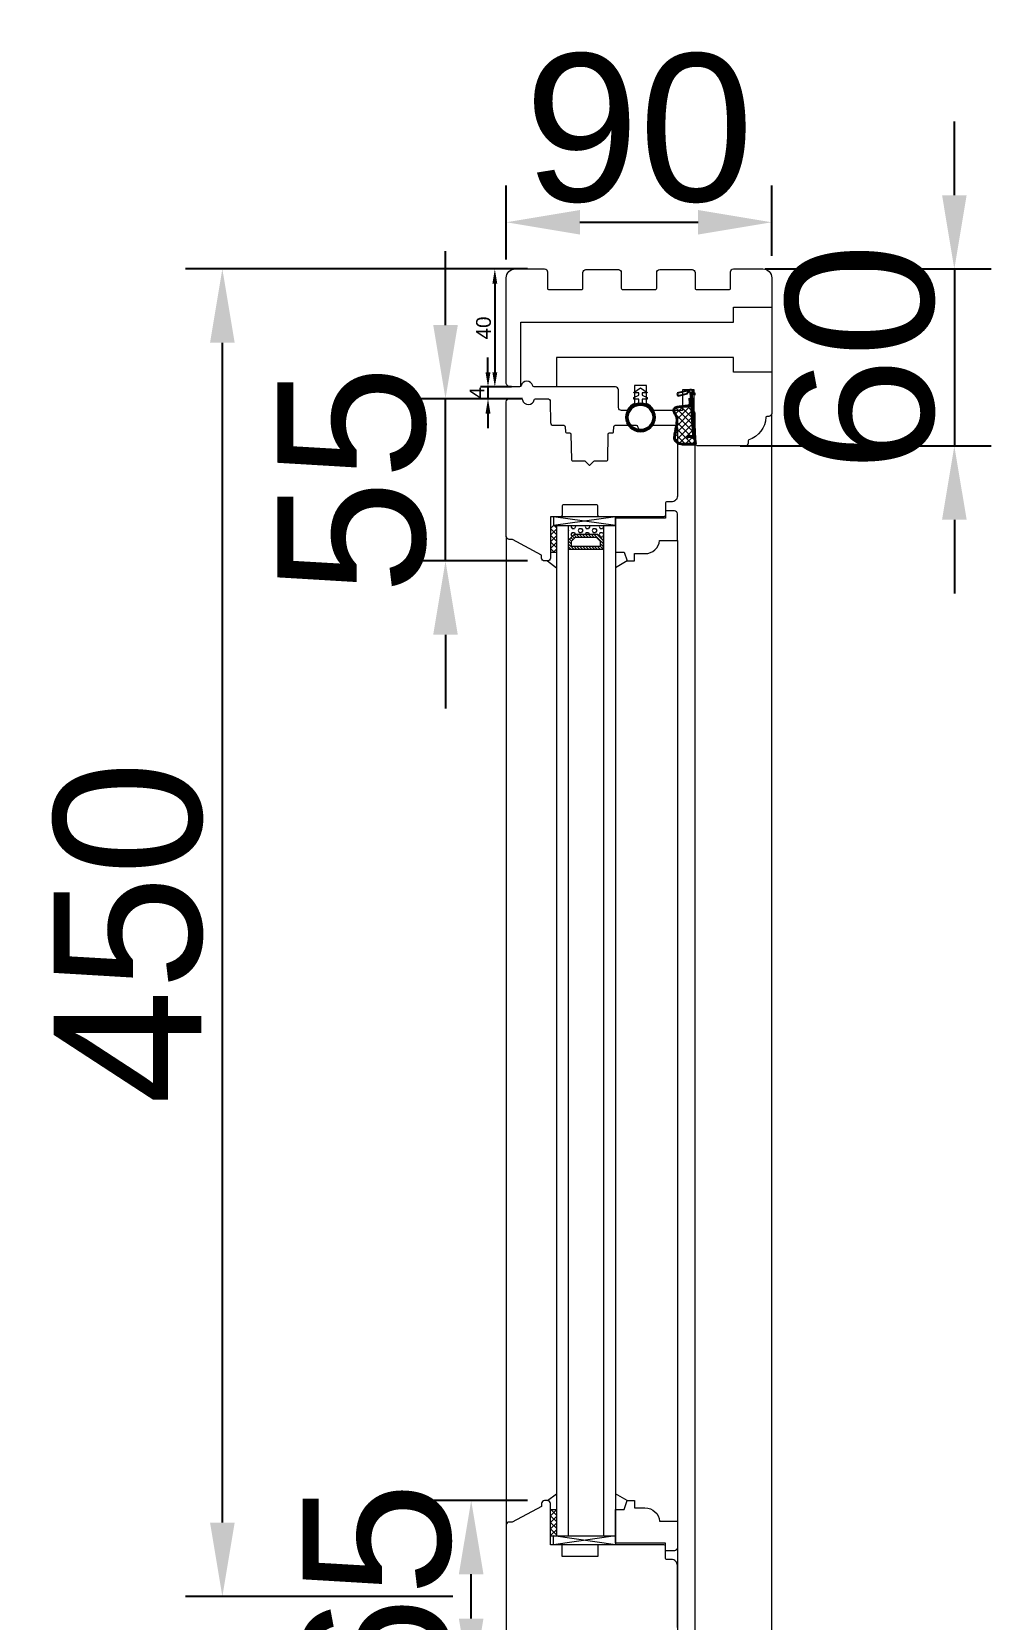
# Model space of a CAD drawing. Header units: millimetres. Extents: x 0 to 182016, y 11 to 3710.
# Drawn here: x 62034 to 62359, y 2219 to 2758 of the extents above; entities that cross this region are included whole.
import ezdxf

# ---------------------------------------------------------------- set-up
doc = ezdxf.new("R2010")
doc.units = ezdxf.units.MM
for name, color, linetype, lineweight in [('Matmenys', 10, 'Continuous', 20), ('OTHER', 251, 'Continuous', 13), ('Stakta', 7, 'Continuous', 25), ('Testinės profilio linijos', 7, 'Continuous', 5)]:
    doc.layers.add(name, color=color, linetype=linetype, lineweight=lineweight)
doc.layers.add('Stiklo paketas', color=7, linetype='Continuous')
doc.styles.get("Standard").update_dxf_attribs({"font": 'arial.ttf'})
doc.dimstyles.new('2', dxfattribs={"dimscale": 2, "dimtxt": 2.5, "dimasz": 2.5, "dimexe": 1.25, "dimexo": 0.625, "dimtad": 1, "dimtxsty": 'Standard', "dimcen": 2.5, "dimadec": 0, "dimazin": 0, "dimtfac": 1, "dimtmove": 0, "dimatfit": 3, "dimfxl": 1, "dimarcsym": 0})
doc.dimstyles.new('Padidinti matmenys', dxfattribs={"dimscale": 10, "dimtxt": 5, "dimasz": 2.5, "dimexe": 1.25, "dimexo": 0.625, "dimtad": 1, "dimdec": 1, "dimtxsty": 'Standard', "dimcen": 2.5, "dimadec": 0, "dimazin": 0, "dimtfac": 1, "dimtdec": 1, "dimtmove": 0, "dimatfit": 3, "dimfxl": 1, "dimarcsym": 0})

# ---------------------------------------------------------------- blocks, each defined once
blk = doc.blocks.new('*D1080')
at = {"layer": 'Defpoints', "color": 0, "transparency": 16777216}
for p in [(62202.98, 2677.19), (62190.63, 2637.19), (62197.48, 2637.19)]:
    blk.add_point(p, dxfattribs=at)
at = {"layer": 'Matmenys', "color": 0, "lineweight": -2, "transparency": 16777216}
for p, q in [((62201.73, 2677.19), (62188.13, 2677.19)), ((62190.63, 2672.19), (62190.63, 2642.19)), ((62196.23, 2637.19), (62188.13, 2637.19))]:
    blk.add_line(p, q, dxfattribs=at)
at = {"layer": 'Matmenys', "color": 0, "transparency": 16777216}
for points in [[(62189.79, 2672.19), (62191.46, 2672.19), (62190.63, 2677.19)], [(62189.79, 2642.19), (62191.46, 2642.19), (62190.63, 2637.19)]]:
    blk.add_solid(points, dxfattribs=at)
at = {"layer": 'Matmenys', "color": 0, "lineweight": 5, "transparency": 16777216, "insert": (62186.82, 2657.19), "char_height": 5, "attachment_point": 5, "rotation": 90}
blk.add_mtext('40', dxfattribs=at)
blk = doc.blocks.new('*D1081')
at = {"color": 0, "lineweight": -2, "transparency": 16777216}
for p, q in [((62346.35, 2702.19), (62346.35, 2727.19)), ((62282.23, 2677.19), (62358.85, 2677.19)), ((62346.35, 2677.19), (62346.35, 2617.19)), ((62273.73, 2617.19), (62358.85, 2617.19)), ((62346.35, 2592.19), (62346.35, 2567.19))]:
    blk.add_line(p, q, dxfattribs=at)
at = {"color": 0, "transparency": 16777216}
for points in [[(62342.19, 2702.19), (62350.52, 2702.19), (62346.35, 2677.19)], [(62342.19, 2592.19), (62350.52, 2592.19), (62346.35, 2617.19)]]:
    blk.add_solid(points, dxfattribs=at)
at = {"layer": 'Defpoints', "color": 0, "transparency": 16777216}
for p in [(62275.98, 2677.19), (62267.48, 2617.19), (62346.35, 2617.19)]:
    blk.add_point(p, dxfattribs=at)
at = {"color": 0, "lineweight": 5, "transparency": 16777216, "insert": (62314.57, 2647.19), "char_height": 50, "attachment_point": 5, "rotation": 90}
blk.add_mtext('60', dxfattribs=at)
blk = doc.blocks.new('*D1082')
at = {"color": 0, "lineweight": -2, "transparency": 16777216}
for p, q in [((62173.91, 2658.19), (62173.91, 2683.19)), ((62199.98, 2633.19), (62161.41, 2633.19)), ((62173.91, 2578.19), (62173.91, 2633.19)), ((62201.73, 2578.19), (62161.41, 2578.19)), ((62173.91, 2553.19), (62173.91, 2528.19))]:
    blk.add_line(p, q, dxfattribs=at)
at = {"color": 0, "transparency": 16777216}
for points in [[(62169.75, 2658.19), (62178.08, 2658.19), (62173.91, 2633.19)], [(62169.75, 2553.19), (62178.08, 2553.19), (62173.91, 2578.19)]]:
    blk.add_solid(points, dxfattribs=at)
at = {"layer": 'Defpoints', "color": 0, "transparency": 16777216}
for p in [(62173.91, 2633.19), (62206.23, 2633.19), (62207.98, 2578.19)]:
    blk.add_point(p, dxfattribs=at)
at = {"color": 0, "lineweight": 5, "transparency": 16777216, "insert": (62142.24, 2605.69), "char_height": 50, "attachment_point": 5, "rotation": 90}
blk.add_mtext('55', dxfattribs=at)
blk = doc.blocks.new('*D1083')
at = {"color": 0, "lineweight": -2, "transparency": 16777216}
for p, q in [((62194.49, 2680.44), (62194.49, 2705.52)), ((62284.49, 2681.59), (62284.49, 2705.52)), ((62219.49, 2693.02), (62259.49, 2693.02))]:
    blk.add_line(p, q, dxfattribs=at)
at = {"color": 0, "transparency": 16777216}
for points in [[(62219.49, 2697.19), (62219.49, 2688.86), (62194.49, 2693.02)], [(62259.49, 2697.19), (62259.49, 2688.86), (62284.49, 2693.02)]]:
    blk.add_solid(points, dxfattribs=at)
at = {"layer": 'Defpoints', "color": 0, "transparency": 16777216}
for p in [(62284.49, 2693.02), (62284.49, 2675.34), (62194.49, 2674.19)]:
    blk.add_point(p, dxfattribs=at)
at = {"color": 0, "lineweight": 5, "transparency": 16777216, "insert": (62239.49, 2724.8), "char_height": 50, "attachment_point": 5}
blk.add_mtext('90', dxfattribs=at)
blk = doc.blocks.new('*D1084')
at = {"layer": 'Defpoints', "color": 0, "transparency": 16777216}
for p in [(62197.48, 2637.19), (62188.31, 2633.19), (62197.73, 2633.19)]:
    blk.add_point(p, dxfattribs=at)
at = {"layer": 'Matmenys', "color": 0, "lineweight": -2, "transparency": 16777216}
for p, q in [((62188.31, 2642.19), (62188.31, 2647.19)), ((62196.23, 2637.19), (62185.81, 2637.19)), ((62188.31, 2637.19), (62188.31, 2633.19)), ((62196.48, 2633.19), (62185.81, 2633.19)), ((62188.31, 2628.19), (62188.31, 2623.19))]:
    blk.add_line(p, q, dxfattribs=at)
at = {"layer": 'Matmenys', "color": 0, "transparency": 16777216}
for points in [[(62187.48, 2642.19), (62189.15, 2642.19), (62188.31, 2637.19)], [(62187.48, 2628.19), (62189.15, 2628.19), (62188.31, 2633.19)]]:
    blk.add_solid(points, dxfattribs=at)
at = {"layer": 'Matmenys', "color": 0, "lineweight": 5, "transparency": 16777216, "insert": (62184.56, 2635.19), "char_height": 5, "attachment_point": 5, "rotation": 90}
blk.add_mtext('4', dxfattribs=at)
blk = doc.blocks.new('*D1913')
at = {"color": 0, "lineweight": -2, "ltscale": 0.1, "transparency": 16777216}
for p, q in [((62201.73, 2259.67), (62170.11, 2259.67)), ((62182.61, 2219.67), (62182.61, 2234.67)), ((62201.74, 2194.67), (62170.11, 2194.67))]:
    blk.add_line(p, q, dxfattribs=at)
at = {"color": 0, "ltscale": 0.1, "transparency": 16777216}
for points in [[(62178.44, 2234.67), (62186.78, 2234.67), (62182.61, 2259.67)], [(62178.44, 2219.67), (62186.78, 2219.67), (62182.61, 2194.67)]]:
    blk.add_solid(points, dxfattribs=at)
at = {"layer": 'Defpoints', "color": 0, "ltscale": 0.1, "transparency": 16777216}
for p in [(62182.61, 2259.67), (62207.98, 2259.67), (62207.99, 2194.67)]:
    blk.add_point(p, dxfattribs=at)
at = {"color": 0, "ltscale": 0.1, "transparency": 16777216, "insert": (62150.83, 2227.17), "char_height": 50, "attachment_point": 5, "rotation": 90}
blk.add_mtext('65', dxfattribs=at)
blk = doc.blocks.new('*D1092')
at = {"color": 0, "lineweight": -2, "ltscale": 0.1, "transparency": 16777216}
for p, q in [((62190.24, 2677.19), (62085.79, 2677.19)), ((62098.29, 2252.17), (62098.29, 2652.19)), ((62176.36, 2227.17), (62085.79, 2227.17))]:
    blk.add_line(p, q, dxfattribs=at)
at = {"color": 0, "ltscale": 0.1, "transparency": 16777216}
for points in [[(62094.12, 2652.19), (62102.46, 2652.19), (62098.29, 2677.19)], [(62094.12, 2252.17), (62102.46, 2252.17), (62098.29, 2227.17)]]:
    blk.add_solid(points, dxfattribs=at)
at = {"layer": 'Defpoints', "color": 0, "ltscale": 0.1, "transparency": 16777216}
for p in [(62098.29, 2677.19), (62196.49, 2677.19), (62182.61, 2227.17)]:
    blk.add_point(p, dxfattribs=at)
at = {"color": 0, "ltscale": 0.1, "transparency": 16777216, "insert": (62066.51, 2452.18), "char_height": 50, "attachment_point": 5, "rotation": 90}
blk.add_mtext('450', dxfattribs=at)

msp = doc.modelspace()

# ---------------------------------------------------------------- hatches: boundary and pattern name
at = {"lineweight": 0, "ltscale": 0.5}
h = msp.add_hatch(dxfattribs=at)
h.set_pattern_fill('ANSI37', color=256, scale=0.5, style=0)
h.set_pattern_definition([(45, (62209.4847, 2593.6922), (-1.12253, 1.12253), []), (135, (62209.4847, 2593.6922), (-1.12253, -1.12253), [])])
h.paths.add_polyline_path([(62211.4846746, 2581.1922216), (62211.4846746, 2590.1922216), (62209.4846746, 2590.1922216), (62209.4846746, 2581.1922216)])
at = {"lineweight": 0}
h = msp.add_hatch(dxfattribs=at)
h.set_pattern_fill('HEX', color=256, scale=0.25, style=0)
h.set_pattern_definition([(360, (49308.0757, 20937.4632), (-7e-16, -1.374815), [0.79375, -1.5875]), (240, (49308.0757, 20937.4632), (-1.190624716, 0.6874075), [0.79375, -1.5875]), (300, (49308.8694, 20937.4632), (-1.190624716, -0.6874075), [0.79375, -1.5875])])
h.paths.add_polyline_path([(62215.4839656, 2590.1922216), (62215.4839656, 2585.1922216), (62217.4839656, 2587.1922216), (62225.4839656, 2587.1922216), (62227.4839656, 2585.1922216), (62227.4846746, 2590.1922216)])
h = msp.add_hatch(dxfattribs=at)
h.set_pattern_fill('JIS_WOOD', color=256, style=0)
h.set_pattern_definition([(315, (49308.0757, 20937.46325), (-0.5, -0.5), [])])
h.paths.add_polyline_path([(62225.4839656, 2587.1922216), (62217.4839656, 2587.1922216), (62215.4839656, 2585.1922216), (62215.4839656, 2582.1922216), (62227.5205482, 2582.1744882), (62227.4839656, 2585.1922216)])
h.paths.add_polyline_path([(62217.8981791, 2586.1922216), (62225.069752, 2586.1922216), (62226.4839656, 2584.7780081), (62226.4839656, 2583.1922216), (62216.4839656, 2583.1922216), (62216.4839656, 2584.7780081)], flags=16)
at = {"lineweight": 0, "ltscale": 0.5}
h = msp.add_hatch(dxfattribs=at)
h.set_pattern_fill('ANSI37', color=256, scale=0.5, style=0)
h.set_pattern_definition([(45, (62209.4847, 1203.8163), (-1.122532, 1.122532), []), (135, (62209.4847, 1203.8163), (-1.122532, -1.122532), [])])
h.paths.add_polyline_path([(62211.4846751, 2256.6690019), (62211.4846751, 2247.6690019), (62209.4846751, 2247.6690019), (62209.4846751, 2256.6690019)])
at = {"layer": 'Matmenys'}
h = msp.add_hatch(dxfattribs=at)
h.set_pattern_fill('ANSI37', color=252, scale=0.5, angle=-180, style=0)
h.set_pattern_definition([(225, (-93410.8114, -1097988.8803), (1.1225320151, -1.1225320151), []), (315, (-93410.8114, -1097988.8803), (1.1225320151, 1.1225320151), [])])
edge = h.paths.add_edge_path()
edge.add_arc((62257.6044045, 2620.7063735), 0.1, 273.589345612, 363.589345612, ccw=False)
edge.add_line((62257.610665, 2620.6065696), (62256.0629793, 2620.5094864))
edge.add_arc((62256.0786305, 2620.2599768), 0.25, 93.589345612, 273.589345612)
edge.add_line((62256.0942817, 2620.0104672), (62258.1409867, 2620.1388529))
edge.add_arc((62258.1347262, 2620.2386567), 0.1, 273.589345612, 363.589345619)
edge.add_line((62258.23453, 2620.2449172), (62258.310173, 2620.2496622))
edge.add_line((62258.310173, 2620.2496622), (62258.4344874, 2618.2678613))
edge.add_spline(control_points=[(62258.4344874, 2618.2678613), (62258.422685, 2618.1887028), (62258.4115095, 2618.1187111), (62258.3897156, 2618.0349603), (62258.3803298, 2618.011396), (62258.3676349, 2617.987513), (62258.3613856, 2617.9794534), (62258.3357968, 2617.9549655), (62258.3065598, 2617.9360727), (62258.20224, 2617.9023693), (62258.1293078, 2617.8892474), (62257.8763248, 2617.8695452), (62257.6624906, 2617.8800435), (62257.2200122, 2617.8993717), (62257.0006833, 2617.9038471), (62256.5807924, 2617.9049232), (62256.3777063, 2617.9018913), (62255.787499, 2617.8891808), (62255.4194489, 2617.8760044), (62254.6662674, 2617.8762661), (62254.2895176, 2617.8947624), (62253.6964131, 2617.9979488), (62253.4688422, 2618.0578428), (62253.071741, 2618.2108784), (62252.8999533, 2618.2936278), (62252.5587856, 2618.497628), (62252.3925829, 2618.6177428), (62252.1014232, 2618.8851879), (62251.9778431, 2619.0328616), (62251.8181244, 2619.3140461), (62251.7705705, 2619.4493424), (62251.7109655, 2619.7506412), (62251.7002622, 2619.9142412), (62251.7140061, 2620.498838), (62251.8087603, 2620.9627536), (62251.9805026, 2621.8552497), (62252.0641971, 2622.2823299), (62252.2753835, 2623.3606785), (62252.4091175, 2624.0187291), (62252.5340435, 2625.011831), (62252.5645374, 2625.3154322), (62252.5888728, 2625.9374758), (62252.5813321, 2626.2533798), (62252.4964478, 2626.8025881), (62252.4351091, 2627.0386715), (62252.2626488, 2627.4393229), (62252.1678003, 2627.5979554), (62251.9835319, 2627.8966142), (62251.8936744, 2628.0380715), (62251.7375913, 2628.3398543), (62251.6676212, 2628.5049071), (62251.54789, 2628.8700288), (62251.5048875, 2629.0709789), (62251.4809888, 2629.4103955), (62251.4941946, 2629.552381), (62251.5542338, 2629.7476017), (62251.590974, 2629.8129295), (62251.6995231, 2629.9396528), (62251.7715893, 2629.9988307), (62252.0356769, 2630.1559082), (62252.2767851, 2630.2374079), (62252.8271961, 2630.3540252), (62253.1353912, 2630.3905567), (62253.731609, 2630.4438282), (62254.01916, 2630.4630506), (62254.5496498, 2630.5064101), (62254.7979083, 2630.5285463), (62255.2027106, 2630.5647606), (62255.360114, 2630.578847), (62255.6840463, 2630.6069691), (62255.8623636, 2630.6220052), (62256.1652306, 2630.6902902), (62256.2830526, 2630.7259252), (62256.4955314, 2630.821522), (62256.5894462, 2630.8746689), (62256.73464, 2630.9933096), (62256.7896581, 2631.0489319), (62256.87875, 2631.1726991), (62256.9116294, 2631.2363261), (62256.9597976, 2631.3551902), (62256.9766789, 2631.4122672), (62257.0026228, 2631.5128476), (62257.0123404, 2631.5572432), (62257.0213763, 2631.5982395)], knot_values=[0, 0, 0, 0, 0.2245066002, 0.2245066002, 0.377043448, 0.377043448, 0.5295802957, 0.5295802957, 0.8082977366, 0.8082977366, 1.0870151774, 1.0870151774, 1.6244414062, 1.6244414062, 2.161867635, 2.161867635, 2.6992938638, 2.6992938638, 3.7741463214, 3.7741463214, 5.0334406395, 5.0334406395, 5.8656302806, 5.8656302806, 6.5060139406, 6.5060139406, 7.1463976006, 7.1463976006, 7.7996240151, 7.7996240151, 8.3563201169, 8.3563201169, 8.9130162187, 8.9130162187, 10.239934143, 10.239934143, 11.5668520673, 11.5668520673, 13.5970761059, 13.5970761059, 14.4582175179, 14.4582175179, 15.3193589298, 15.3193589298, 15.9856015553, 15.9856015553, 16.5061017172, 16.5061017172, 17.0266018791, 17.0266018791, 17.547102041, 17.547102041, 18.1672448488, 18.1672448488, 18.7176261004, 18.7176261004, 19.1465766047, 19.1465766047, 19.5755271091, 19.5755271091, 20.3898249977, 20.3898249977, 21.2041228863, 21.2041228863, 21.9655448497, 21.9655448497, 22.7269668131, 22.7269668131, 23.2229068178, 23.2229068178, 23.7188468224, 23.7188468224, 24.0184411081, 24.0184411081, 24.2549295987, 24.2549295987, 24.4119994701, 24.4119994701, 24.5501072405, 24.5501072405, 24.6882150108, 24.6882150108, 24.8099116426, 24.8099116426, 24.8099116426, 24.8099116426], degree=3, periodic=0)
edge.add_line((62257.0213763, 2631.5982395), (62257.7042084, 2620.712634))

# ---------------------------------------------------------------- linework, layer by layer
for p, q in [((62256.7420096, 2636.0518615), (62252.3949191, 2635.068415)), ((62252.3949191, 2635.068415), (62252.615574, 2634.093063)), ((62255.8355805, 2634.8215282), (62252.615574, 2634.093063)), ((62256.7737162, 2635.546399), (62255.7252531, 2635.3092042)), ((62255.7252531, 2635.3092042), (62255.8355805, 2634.8215282)), ((62257.2317899, 2636.2304498), (62256.7327707, 2636.1991474)), ((62256.7327707, 2636.1991474), (62256.7420096, 2636.0518615)), ((62256.7737162, 2635.546399), (62257.7042084, 2620.712634)), ((62258.2982545, 2635.2001086), (62257.2317899, 2636.2304498)), ((62257.2774099, 2635.5031811), (62258.23453, 2620.2449172)), ((62258.3451525, 2634.4524679), (62257.2774099, 2635.5031811)), ((62258.2982545, 2635.2001086), (62258.3451525, 2634.4524679)), ((62257.610665, 2620.6065696), (62256.0629793, 2620.5094864)), ((62258.1409867, 2620.1388529), (62256.0942817, 2620.0104672)), ((62258.23453, 2620.2449172), (62258.310173, 2620.2496622))]:
    msp.add_line(p, q)
at = {"color": 1}
for p, q in [((62256.7284081, 2631.6628123), (62256.6179786, 2633.4232636)), ((62258.4344874, 2618.2678613), (62257.4788301, 2633.502806)), ((62258.7312074, 2618.223621), (62257.7699127, 2633.5484365))]:
    msp.add_line(p, q, dxfattribs=at)
at = {"lineweight": 0}
for p, q in [((62231.4839656, 2590.1922216), (62210.4839656, 2593.1922216)), ((62231.4839656, 2593.1922216), (62210.4839656, 2590.1922216)), ((62208.4846746, 2578.1922216), (62211.4846746, 2575.9055565)), ((62209.4846746, 2581.1922216), (62211.4846746, 2581.1922216)), ((62235.4846746, 2578.1922216), (62231.4846746, 2575.9055565)), ((62208.4846751, 2259.6690019), (62211.4846751, 2261.955667)), ((62235.4846751, 2259.6690019), (62231.4846751, 2261.955667)), ((62209.4846751, 2256.6690019), (62211.4846751, 2256.6690019)), ((62209.4846751, 2247.6690019), (62212.4846751, 2247.6690019)), ((62231.483966, 2247.6690019), (62210.483966, 2244.6690019)), ((62231.483966, 2244.6690019), (62210.483966, 2247.6690019))]:
    msp.add_line(p, q, dxfattribs=at)
at = {"lineweight": 9}
for p, q in [((62211.4846746, 2590.1921365), (62211.4846746, 2247.6690019)), ((62215.4846746, 2590.1921365), (62215.4846746, 2247.6690019)), ((62227.4846746, 2590.1921365), (62227.4846746, 2247.6690019)), ((62231.4846746, 2590.1921365), (62231.4846746, 2247.6690019)), ((62252.4846746, 2585.1922216), (62252.4846746, 1402.9617728))]:
    msp.add_line(p, q, dxfattribs=at)
at = {"lineweight": 5}
msp.add_lwpolyline([(62199.4932377, 2637.1922216), (62199.4932377, 2659.1922216), (62271.4934396, 2659.1922216), (62271.4934396, 2664.1922216), (62284.4934396, 2664.1922216), (62284.4934396, 2642.1922216), (62271.4934396, 2642.1922216), (62271.4934396, 2647.1922216), (62211.4932377, 2647.1922216), (62211.4932377, 2637.1922216)], dxfattribs=at)
at = {"lineweight": 0}
for points in [[(62246.4846746, 2585.1922216), (62252.4846746, 2585.1922216), (62252.4846746, 2594.1922216, 0.4142135624), (62251.4846746, 2595.1922216), (62248.4846746, 2595.1922216), (62248.4846746, 2592.6922216), (62231.4846746, 2592.6922216), (62231.4846746, 2581.1922216), (62234.4846746, 2581.1922216), (62235.4846746, 2578.1922216), (62237.9846746, 2578.1922216), (62237.9846746, 2580.6922216), (62241.5097374, 2580.6922216, 0.3851703882), (62246.4846746, 2585.1922216)], [(62246.4846751, 2252.6690019), (62252.4846751, 2252.6690019), (62252.4846751, 2243.6690019, -0.4142135624), (62251.4846751, 2242.6690019), (62248.4846751, 2242.6690019), (62248.4846751, 2245.1690019), (62231.4846751, 2245.1690019), (62231.4846751, 2256.6690019), (62234.4846751, 2256.6690019), (62235.4846751, 2259.6690019), (62237.9846751, 2259.6690019), (62237.9846751, 2257.1690019), (62241.5097379, 2257.1690019, -0.3851703882), (62246.4846751, 2252.6690019)]]:
    msp.add_lwpolyline(points, format="xyb", dxfattribs=at)
for points in [[(62231.4839656, 2593.1922216), (62210.4839656, 2593.1922216), (62210.4839656, 2590.1922216), (62231.4839656, 2590.1922216)], [(62225.4839656, 2587.1922216), (62217.4839656, 2587.1922216), (62215.4839656, 2585.1922216), (62215.4839656, 2582.1922216), (62227.4839656, 2582.1922216), (62227.4839656, 2585.1922216)], [(62225.069752, 2586.1922216), (62217.8981791, 2586.1922216), (62216.4839656, 2584.7780081), (62216.4839656, 2583.1922216), (62226.4839656, 2583.1922216), (62226.4839656, 2584.7780081)], [(62231.483966, 2244.6690019), (62210.483966, 2244.6690019), (62210.483966, 2247.6690019), (62231.483966, 2247.6690019)]]:
    msp.add_lwpolyline(points, close=True, dxfattribs=at)
at = {"color": 18, "linetype": 'ByBlock', "true_color": 0x000000}
for radius in [4.85, 4.25]:
    msp.add_circle((62239.9836091, 2626.8661488), radius, dxfattribs=at)
for centre, radius, start, end in [((62256.0786305, 2620.2599768), 0.25, 93.589345611, 273.589345611), ((62257.6044045, 2620.7063735), 0.1, 273.589345611, 3.589345609), ((62258.1347262, 2620.2386567), 0.1, 273.589345611, 3.589345609)]:
    msp.add_arc(centre, radius, start, end)
at = {"color": 1}
msp.add_spline([(62258.7312074, 2618.223621), (62258.6407107, 2617.8621207), (62257.3668522, 2617.5925798), (62252.6744792, 2618.0809691), (62251.584473, 2619.1241669), (62251.5658566, 2621.2876388), (62251.8962305, 2622.9856786), (62252.2431468, 2625.1511195), (62252.0437181, 2627.1878411), (62251.5675491, 2628.0160859), (62251.2872857, 2629.870626), (62253.9994642, 2630.7630719), (62255.4783399, 2630.8902395), (62256.1656077, 2631.0082108), (62256.6074931, 2631.3104165), (62256.7284081, 2631.6628123)], degree=3, dxfattribs=at)
msp.add_open_spline([(62258.4344874, 2618.2678613), (62258.422685, 2618.1887028), (62258.4115095, 2618.1187111), (62258.3897156, 2618.0349603), (62258.3803298, 2618.011396), (62258.3676349, 2617.987513), (62258.3613856, 2617.9794534), (62258.3357968, 2617.9549655), (62258.3065598, 2617.9360727), (62258.20224, 2617.9023693), (62258.1293078, 2617.8892474), (62257.8763248, 2617.8695452), (62257.6624906, 2617.8800435), (62257.2200122, 2617.8993717), (62257.0006833, 2617.9038471), (62256.5807924, 2617.9049232), (62256.3777063, 2617.9018913), (62255.787499, 2617.8891808), (62255.4194489, 2617.8760044), (62254.6662674, 2617.8762661), (62254.2895176, 2617.8947624), (62253.6964131, 2617.9979488), (62253.4688422, 2618.0578428), (62253.071741, 2618.2108784), (62252.8999533, 2618.2936278), (62252.5587856, 2618.497628), (62252.3925829, 2618.6177428), (62252.1014232, 2618.8851879), (62251.9778431, 2619.0328616), (62251.8181244, 2619.3140461), (62251.7705705, 2619.4493424), (62251.7109655, 2619.7506412), (62251.7002622, 2619.9142412), (62251.7140061, 2620.498838), (62251.8087603, 2620.9627536), (62251.9805026, 2621.8552497), (62252.0641971, 2622.2823299), (62252.2753835, 2623.3606785), (62252.4091175, 2624.0187291), (62252.5340435, 2625.011831), (62252.5645374, 2625.3154322), (62252.5888728, 2625.9374758), (62252.5813321, 2626.2533798), (62252.4964478, 2626.8025881), (62252.4351091, 2627.0386715), (62252.2626488, 2627.4393229), (62252.1678003, 2627.5979554), (62251.9835319, 2627.8966142), (62251.8936744, 2628.0380715), (62251.7375913, 2628.3398543), (62251.6676212, 2628.5049071), (62251.54789, 2628.8700288), (62251.5048875, 2629.0709789), (62251.4809888, 2629.4103955), (62251.4941946, 2629.552381), (62251.5542338, 2629.7476017), (62251.590974, 2629.8129295), (62251.6995231, 2629.9396528), (62251.7715893, 2629.9988307), (62252.0356769, 2630.1559082), (62252.2767851, 2630.2374079), (62252.8271961, 2630.3540252), (62253.1353912, 2630.3905567), (62253.731609, 2630.4438282), (62254.01916, 2630.4630506), (62254.5496498, 2630.5064101), (62254.7979083, 2630.5285463), (62255.2027106, 2630.5647606), (62255.360114, 2630.578847), (62255.6840463, 2630.6069691), (62255.8623636, 2630.6220052), (62256.1652306, 2630.6902902), (62256.2830526, 2630.7259252), (62256.4955314, 2630.821522), (62256.5894462, 2630.8746689), (62256.73464, 2630.9933096), (62256.7896581, 2631.0489319), (62256.87875, 2631.1726991), (62256.9116294, 2631.2363261), (62256.9597976, 2631.3551902), (62256.9766789, 2631.4122672), (62257.0026228, 2631.5128476), (62257.0123404, 2631.5572432), (62257.0213763, 2631.5982395)], degree=3, knots=[0, 0, 0, 0, 0.2245066002, 0.2245066002, 0.377043448, 0.377043448, 0.5295802957, 0.5295802957, 0.8082977366, 0.8082977366, 1.0870151774, 1.0870151774, 1.6244414062, 1.6244414062, 2.161867635, 2.161867635, 2.6992938638, 2.6992938638, 3.7741463214, 3.7741463214, 5.0334406395, 5.0334406395, 5.8656302806, 5.8656302806, 6.5060139406, 6.5060139406, 7.1463976006, 7.1463976006, 7.7996240151, 7.7996240151, 8.3563201169, 8.3563201169, 8.9130162187, 8.9130162187, 10.239934143, 10.239934143, 11.5668520673, 11.5668520673, 13.5970761059, 13.5970761059, 14.4582175179, 14.4582175179, 15.3193589298, 15.3193589298, 15.9856015553, 15.9856015553, 16.5061017172, 16.5061017172, 17.0266018791, 17.0266018791, 17.547102041, 17.547102041, 18.1672448488, 18.1672448488, 18.7176261004, 18.7176261004, 19.1465766047, 19.1465766047, 19.5755271091, 19.5755271091, 20.3898249977, 20.3898249977, 21.2041228863, 21.2041228863, 21.9655448497, 21.9655448497, 22.7269668131, 22.7269668131, 23.2229068178, 23.2229068178, 23.7188468224, 23.7188468224, 24.0184411081, 24.0184411081, 24.2549295987, 24.2549295987, 24.4119994701, 24.4119994701, 24.5501072405, 24.5501072405, 24.6882150108, 24.6882150108, 24.8099116426, 24.8099116426, 24.8099116426, 24.8099116426], dxfattribs=at)
at = {"layer": 'OTHER'}
msp.add_lwpolyline([(62239.373583, 2631.6693587), (62239.373583, 2633.0852675), (62237.7283016, 2633.0852675), (62237.7283016, 2633.6109496), (62239.373583, 2634.3542906), (62239.373583, 2635.1469103), (62237.7283016, 2635.1469103), (62237.7283016, 2635.3658011), (62239.9836091, 2636.8686823), (62242.2389167, 2635.3658011), (62242.2389167, 2635.1469103), (62240.5936353, 2635.1469103), (62240.5936353, 2634.3542906), (62242.2389167, 2633.6109496), (62242.2389167, 2633.0852675), (62240.5936353, 2633.0852675), (62240.5936353, 2631.6693587)], dxfattribs=at)
at = {"layer": 'Stakta', "color": 18, "lineweight": 5, "true_color": 0x000000}
for points in [[(62244.7967811, 2629.1922216, -0.2720281141), (62244.3600169, 2629.4488352, 0.164173551), (62241.9923741, 2631.5975463), (62241.9923741, 2637.6922216), (62237.9923741, 2637.6922216), (62237.9923741, 2631.5975463, 0.164173551), (62235.6247313, 2629.4488352, -0.2720281141), (62235.187967, 2629.1922216), (62233.5545658, 2629.1922216, -0.4116598905), (62232.5546039, 2630.1834951), (62232.5020903, 2636.2009482, 0.4116598905), (62231.5021284, 2637.1922216), (62203.9429294, 2637.1922216, -0.3563939587), (62203.4530314, 2637.5922216, 0.8164965809), (62199.5338478, 2637.5922216, -0.3563939587), (62199.0439499, 2637.1922216), (62195.9934396, 2637.1922216, -0.4142135624), (62194.4934396, 2638.6922216), (62194.4934396, 2674.192222, -0.4142135624), (62197.4934396, 2677.192222), (62207.4934396, 2677.192222, -0.4142135624), (62208.4934396, 2676.192222), (62208.4934396, 2670.692222, 0.4142135624), (62208.9934396, 2670.192222), (62219.9934396, 2670.192222, 0.4142135624), (62220.4934396, 2670.692222), (62220.4934396, 2675.992222, -0.4142135624), (62221.4934396, 2676.992222), (62232.4934396, 2676.992222, -0.4142135624), (62233.4934396, 2675.992222), (62233.4934396, 2670.692222, 0.4142135624), (62233.9934396, 2670.192222), (62244.9934396, 2670.192222, 0.4142135624), (62245.4934396, 2670.692222), (62245.4934396, 2675.992222, -0.4142135624), (62246.4934396, 2676.992222), (62257.4934396, 2676.992222, -0.4142135624), (62258.4934396, 2675.992222), (62258.4934396, 2670.692222, 0.4142135624), (62258.9934396, 2670.192222), (62269.9934396, 2670.192222, 0.4142135624), (62270.4934396, 2670.692222), (62270.4934396, 2676.192222, -0.4142135624), (62271.4934396, 2677.192222), (62281.4934396, 2677.192222, -0.4142135624), (62284.4934396, 2674.192222), (62284.4934396, 2628.1922216, -0.4142135624), (62283.4934396, 2627.1922216), (62282.784113, 2627.1922216, 0.4001549105), (62282.4844619, 2626.906687, -0.3090857966), (62276.6961787, 2619.2573763, 0.3199404334), (62276.4915488, 2618.9755532), (62276.4846366, 2618.1834951, -0.4116598905), (62275.4846747, 2617.1922216), (62259.5894732, 2617.1922216, -0.4116598905), (62258.5895113, 2618.1834951), (62258.5020903, 2628.2009482, 0.2023892741), (62258.1934396, 2628.9147788), (62258.1934396, 2636.1922216), (62254.1934396, 2636.1922216), (62254.1934396, 2629.1922216)], [(62214.8743813, 2621.6922216), (62215.9275029, 2621.6922216, -0.4091108014), (62216.4274268, 2621.2009478), (62216.5795295, 2612.4869859, 0.4091108014), (62216.8794839, 2612.1922216), (62220.9033038, 2612.1922216, -0.1989123674), (62221.2568572, 2612.045775), (62222.5225426, 2610.7800896, 0.4142135624), (62222.9468067, 2610.7800896), (62224.2124921, 2612.045775, -0.1989123674), (62224.5660455, 2612.1922216), (62228.5898655, 2612.1922216, 0.4091108014), (62228.8898198, 2612.4869859), (62229.0419226, 2621.2009478, -0.4091108014), (62229.5418464, 2621.6922216), (62230.594968, 2621.6922216, 0.4040262259), (62230.8947853, 2621.9817518), (62230.9551256, 2623.7096714, -0.4040262258), (62231.454821, 2624.1922216), (62238.5351849, 2624.1922216, -0.3563939587), (62239.0250829, 2623.7922216, 0.8164965809), (62242.9442665, 2623.7922216, -0.3563939587), (62243.4341644, 2624.1922216), (62251.4846747, 2624.1922216, -0.4142135624), (62252.4846747, 2623.1922216), (62252.4846747, 2600.1922216, -0.4142135624), (62250.4846747, 2598.1922216), (62248.782068, 2598.1922216, 0.4116598905), (62248.4820795, 2597.8948396), (62248.4453657, 2593.6878584, -0.4116598905), (62247.9453847, 2593.1922216), (62226.0152378, 2593.1922216, -0.4116598905), (62225.5152568, 2593.6878584), (62225.4872699, 2596.8948396, 0.4116598905), (62225.1872813, 2597.1922216), (62213.782068, 2597.1922216, 0.4116598905), (62213.4820795, 2596.8948396), (62213.4540926, 2593.6878584, -0.4116598905), (62212.9541116, 2593.1922216), (62209.4846747, 2593.1922216), (62209.4846747, 2579.1922216, -0.4142135624), (62208.4846747, 2578.1922216), (62207.4934396, 2578.1922216, -0.4116598905), (62206.4934777, 2579.1834951), (62206.4846747, 2580.1922216), (62196.5947465, 2585.4507897, 0.1227845609), (62196.3600107, 2585.5093159), (62195.4846747, 2585.5093159, -0.4142135624), (62194.4846747, 2586.5093159), (62194.4846747, 2632.1922216, -0.4142135624), (62195.4846747, 2633.1922216), (62199.5351849, 2633.1922216, -0.3563939587), (62200.0250829, 2632.7922216, 0.8164965809), (62203.9442665, 2632.7922216, -0.3563939587), (62204.4341644, 2633.1922216), (62208.4148217, 2633.1922216, -0.4116598905), (62209.4147836, 2632.2009482), (62209.476024, 2625.1834951, 0.4116598905), (62210.4759859, 2624.1922216), (62214.0145113, 2624.1922216, -0.4040361542), (62214.5142238, 2623.7096714), (62214.5745641, 2621.9817518, 0.4040262258)]]:
    msp.add_lwpolyline(points, format="xyb", close=True, dxfattribs=at)
at = {"layer": 'Stiklo paketas', "lineweight": 5}
msp.add_lwpolyline([(62252.484675, 2216.6690019), (62252.484675, 2237.6690019, 0.4142135624), (62250.484675, 2239.6690019), (62248.7820684, 2239.6690019, -0.4116598905), (62248.4820798, 2239.966384), (62248.445366, 2244.1733652, 0.4116598905), (62247.9453851, 2244.6690019), (62225.484675, 2244.6690019), (62225.484675, 2240.6690019), (62213.484675, 2240.6690019), (62213.484675, 2244.6690019), (62209.484675, 2244.6690019), (62209.484675, 2258.6690019, 0.4142135624), (62208.484675, 2259.6690019), (62207.484675, 2259.6690019, 0.4142135624), (62206.484675, 2258.6690019), (62206.484675, 2257.6690019), (62196.484675, 2252.3519076), (62195.484675, 2252.3519076, 0.4142135624), (62194.484675, 2251.3519076), (62194.484675, 2203.6503757, 0.2773245441)], format="xyb", dxfattribs=at)
at = {"layer": 'Testinės profilio linijos', "lineweight": 5}
for p, q in [((62258.4846747, 1361.0302358), (62258.4846747, 2628.37824)), ((62284.4846748, 1361.1611677), (62284.4846737, 2628.0601039)), ((62194.4846752, 2586.5082462), (62194.4846746, 1400.980399))]:
    msp.add_line(p, q, dxfattribs=at)

# ---------------------------------------------------------------- dimensions: what is measured, and where the dimension line sits
at = {"color": 1, "lineweight": 5}
dim = msp.add_linear_dim(base=(62284.4934396, 2693.0237416), p1=(62194.4934396, 2674.192222), p2=(62284.4934396, 2675.3435327), dimstyle='Padidinti matmenys', dxfattribs=at)
dim.commit()
dim.dimension.update_dxf_attribs({"geometry": '*D1083', "text_midpoint": (62239.4934396, 2693.0237416), "dimtype": 160})
for base, p1, p2, picture, middle in [((62346.3526586, 2617.1922216), (62275.9846747, 2677.1922216), (62267.4846747, 2617.1922216), '*D1081', (62346.3526586, 2647.1922216)), ((62173.9131711, 2633.1922216), (62207.9846747, 2578.1922216), (62206.2346747, 2633.1922216), '*D1082', (62173.9131711, 2605.6922216))]:
    dim = msp.add_linear_dim(base=base, p1=p1, p2=p2, angle=90, dimstyle='Padidinti matmenys', dxfattribs=at)
    dim.commit()
    dim.dimension.update_dxf_attribs({"geometry": picture, "text_midpoint": middle, "dimtype": 160})
at = {"color": 1, "ltscale": 0.1}
dim = msp.add_linear_dim(base=(62098.2900462, 2677.1922216), p1=(62182.6093128, 2227.1690019), p2=(62196.4934396, 2677.1922216), angle=90, dimstyle='Padidinti matmenys', dxfattribs=at)
dim.commit()
dim.dimension.update_dxf_attribs({"geometry": '*D1092', "text_midpoint": (62066.5113968, 2452.1806118)})
dim = msp.add_linear_dim(base=(62182.6093128, 2259.6690019), p1=(62207.9890575, 2194.6690019), p2=(62207.984675, 2259.6690019), angle=90, dimstyle='Padidinti matmenys', dxfattribs=at)
dim.commit()
dim.dimension.update_dxf_attribs({"geometry": '*D1913', "text_midpoint": (62182.6093128, 2227.1690019), "dimtype": 160})
at = {"layer": 'Matmenys', "lineweight": 5}
for base, p1, p2, picture, middle in [((62190.6254803, 2637.1922216), (62202.9846747, 2677.1922216), (62197.4846747, 2637.1922216), '*D1080', (62190.6254803, 2657.1922216)), ((62188.3122826, 2633.1922216), (62197.4846747, 2637.1922216), (62197.7346747, 2633.1922216), '*D1084', (62188.3122826, 2635.1922216))]:
    dim = msp.add_linear_dim(base=base, p1=p1, p2=p2, angle=90, dimstyle='2', dxfattribs=at)
    dim.commit()
    dim.dimension.update_dxf_attribs({"geometry": picture, "text_midpoint": middle, "dimtype": 160})

doc.saveas('drawing.dxf')
